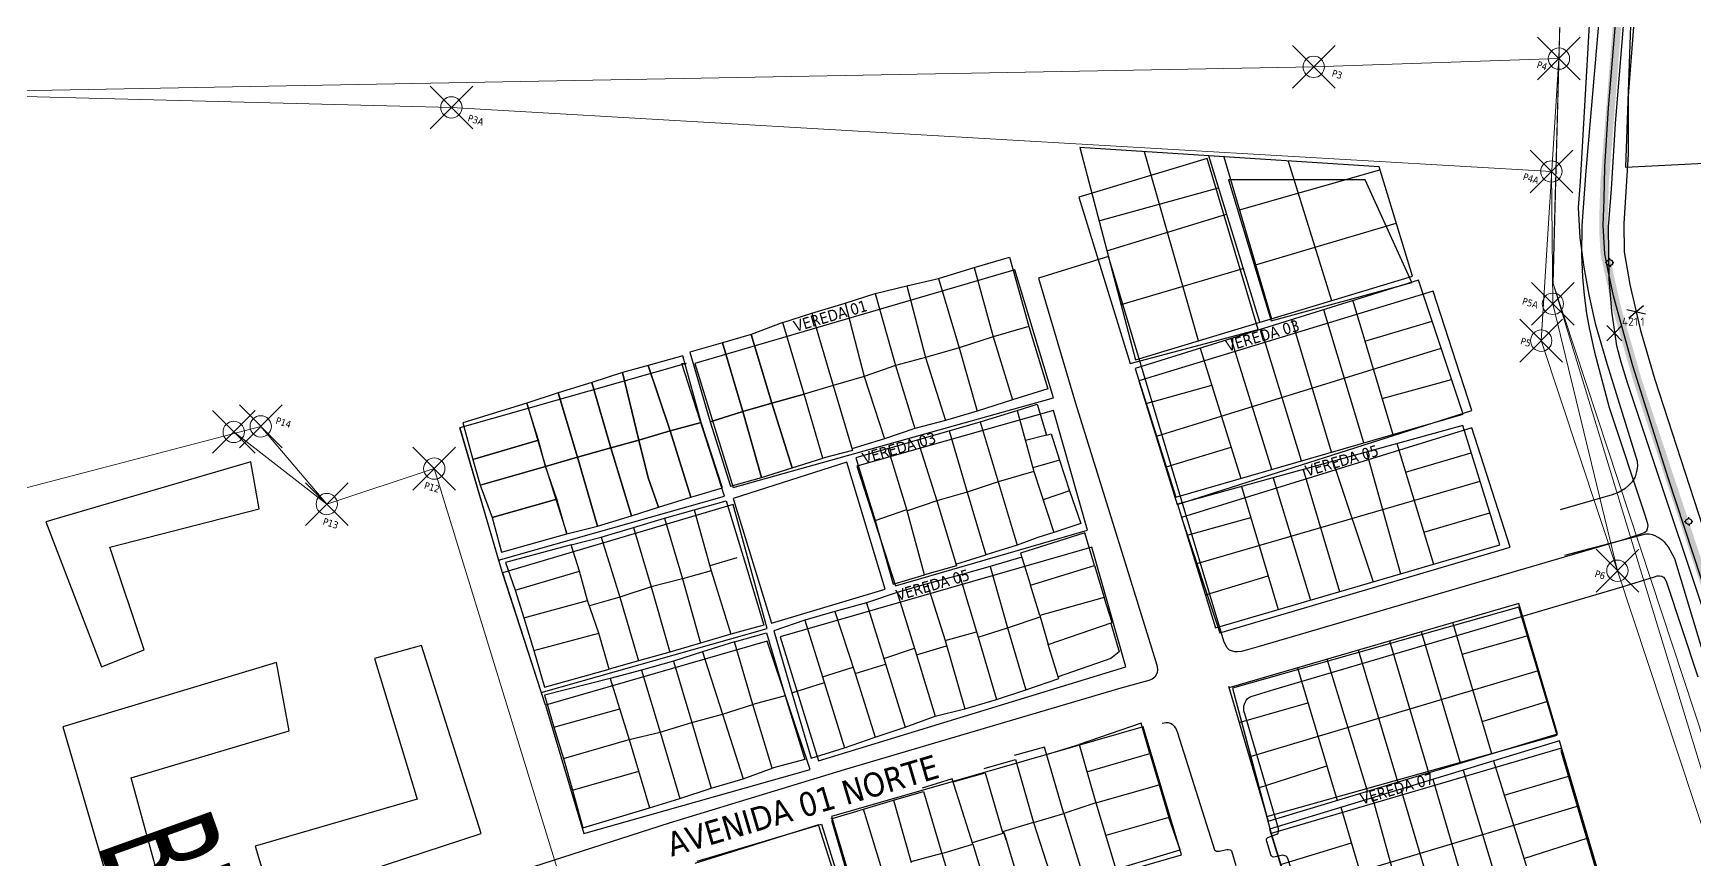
# Model space of a CAD drawing. Header units: metres. Extents: x 2 to 659295185, y -28 to 1124222152.
# Drawn here: x 655660 to 656049.2, y 1124374.8 to 1124568.4 of the extents above; entities that cross this region are included whole.
import ezdxf
from ezdxf.enums import TextEntityAlignment as Align

# ---------------------------------------------------------------- set-up
doc = ezdxf.new("R2010")
doc.units = ezdxf.units.M
doc.header["$MEASUREMENT"] = 0
doc.header["$PDMODE"] = 35
doc.header["$PDSIZE"] = 5
doc.linetypes.add('ACAD_ISO10W100', pattern=[18.5, 12, -3, 0.5, -3])
doc.layers.get('0').update_dxf_attribs({"linetype": 'CONTINUOUS'})
doc.layers.add('AT', color=210, linetype='CONTINUOUS', lineweight=50)
doc.layers.add('MANZANA URBA', color=30, linetype='ACAD_ISO10W100', lineweight=80)
for name, color, linetype in [('calle', 255, 'CONTINUOUS'), ('CARRET-PAV', 10, 'CONTINUOUS'), ('CERCA', 7, 'CONTINUOUS'), ('MANZANA', 30, 'CONTINUOUS'), ('Parcelas', 140, 'CONTINUOUS'), ('POSTE', 2, 'CONTINUOUS'), ('PUNTO-ELEV', 7, 'CONTINUOUS'), ('texto', 255, 'CONTINUOUS'), ('TEXTOS', 7, 'CONTINUOUS')]:
    doc.layers.add(name, color=color, linetype=linetype)
doc.styles.add('SIMPLEX', font='SIMPLEX', dxfattribs={"width": 1.33})
doc.styles.get("Standard").update_dxf_attribs({"font": 'tahoma.ttf'})

# ---------------------------------------------------------------- blocks, each defined once
blk = doc.blocks.new('SPOTX')
for points in [[(-0.71, -0.71), (0, 0), (0.71, 0.71)], [(0.71, -0.71), (0, 0), (-0.71, 0.71)]]:
    blk.add_lwpolyline(points)
blk = doc.blocks.new('FENCTICK')
for p, q in [((-2, -4), (2, 4)), ((2, -4), (-2, 4))]:
    blk.add_line(p, q)
blk = doc.blocks.new('POSTES')
at = {"layer": 'POSTE', "elevation": 431.35}
for points in [[(657805.97, 1127519.6), (657806.27, 1127519.61)], [(657806.94, 1127520.61), (657806.94, 1127520.31)], [(657807.07, 1127518.89), (657807.08, 1127518.59)], [(657807.68, 1127519.6), (657807.98, 1127519.61)]]:
    blk.add_lwpolyline(points, dxfattribs=at)
at = {"layer": 'POSTE', "color": 2}
blk.add_circle((657806.98, 1127519.6, 425.07), 0.7, dxfattribs=at)

msp = doc.modelspace()

# ---------------------------------------------------------------- linework, layer by layer
at = {"layer": 'AT', "lineweight": 0}
msp.add_lwpolyline([(655560, 1124866), (655762, 1124825), (656023, 1124771), (656016, 1124510), (656168, 1124012)], dxfattribs=at)
at = {"layer": 'CARRET-PAV'}
for points, elevation in [([(656150.4088, 1124143.511), (656116.084, 1124245.9715), (656092.757, 1124315.7135), (656068.332, 1124387.3515), (656043.042, 1124464.2915), (656034.739, 1124490.4815), (656032.215, 1124499.4475), (656030.217, 1124506.8605), (656028.849, 1124513.1495), (656028.17, 1124516.6935), (656027.782, 1124523.3565), (656028.02, 1124529.4215), (656028.207, 1124536.9795), (656029.035, 1124550.8735), (656037.0987, 1124647.3717)], 429.2635), ([(656025.565, 1124589.4325), (656022.371, 1124533.6085), (656021.964, 1124527.5635), (656022.349, 1124520.4705), (656023.263, 1124513.5505), (656024.454, 1124507.1175), (656025.908, 1124500.3995), (656028.726, 1124490.8075), (656035.7388, 1124468.1987), (656035.8422, 1124467.0109), (656035.6097, 1124465.7197), (656035.248, 1124464.4802), (656034.5763, 1124463.2924), (656033.8272, 1124462.5177), (656032.8455, 1124461.7172), (656031.5022, 1124460.9167), (656029.919, 1124460.2745), (656017.68, 1124456.7555)], 429.0685), ([(656150.4088, 1124143.511), (656116.084, 1124245.9715), (656092.757, 1124315.7135), (656068.332, 1124387.3515), (656043.042, 1124464.2915), (656034.739, 1124490.4815), (656032.215, 1124499.4475), (656030.217, 1124506.8605), (656028.849, 1124513.1495), (656028.17, 1124516.6935), (656027.782, 1124523.3565), (656028.02, 1124529.4215), (656028.207, 1124536.9795), (656029.035, 1124550.8735)], 429.2635), ([(656018.772, 1124446.1235), (656037.8025, 1124451.1582), (656038.5438, 1124451.1862), (656039.299, 1124451.0184), (656039.9144, 1124450.7528), (656040.4318, 1124450.4732), (656040.8934, 1124450.2076), (656041.5787, 1124449.7183), (656042.0542, 1124449.2709), (656042.5437, 1124448.6838), (656042.9772, 1124448.0826), (656043.3688, 1124447.4256), (656044.464, 1124445.3965), (656058.4125, 1124399.3552)], 428.0737)]:
    msp.add_lwpolyline(points, dxfattribs=dict(at, elevation=elevation))
at = {"layer": 'CERCA', "elevation": 431.4872}
msp.add_lwpolyline([(656045.627, 1124647.6885), (656040.583, 1124647.5715), (656036.018, 1124584.0445), (656033.626, 1124553.7245), (656033.648, 1124539.9425), (656032.628, 1124523.7965), (656032.718, 1124517.2125), (656034.033, 1124509.5005), (656036.551, 1124498.7395), (656039.921, 1124487.2915), (656054.075, 1124443.5845), (656073.247, 1124383.9265), (656093.986, 1124323.2805), (656137.88, 1124191.4325), (656152.9048, 1124143.511)], dxfattribs=at)
msp.add_lwpolyline([(656045.627, 1124647.6885), (656040.583, 1124647.5715), (656036.018, 1124584.0445), (656033.626, 1124553.7245), (656033.648, 1124539.9425), (656032.628, 1124523.7965), (656032.718, 1124517.2125), (656034.033, 1124509.5005), (656036.551, 1124498.7395), (656039.921, 1124487.2915), (656054.075, 1124443.5845), (656073.247, 1124383.9265), (656093.986, 1124323.2805), (656137.88, 1124191.4325), (656152.9048, 1124143.511)], dxfattribs=at)
at = {"layer": 'MANZANA', "lineweight": -3}
for p, q in [((656036, 1124619), (656033, 1124537)), ((655935, 1124539), (655905, 1124530)), ((655947, 1124499), (655935, 1124539)), ((656033, 1124537), (656073, 1124539)), ((655940, 1124534), (655950, 1124501)), ((655972, 1124534), (655940, 1124534)), ((655983, 1124510), (655972, 1124534)), ((655905, 1124530), (655917, 1124491)), ((655890, 1124513), (655815, 1124491)), ((655899, 1124483), (655890, 1124513)), ((655950, 1124501), (655983, 1124510)), ((655988, 1124508), (655919, 1124487)), ((655997, 1124480), (655988, 1124508)), ((655917, 1124491), (655947, 1124499)), ((655813, 1124491), (655760, 1124476)), ((655822, 1124460), (655812, 1124491)), ((655812, 1124491), (655813, 1124491)), ((655815, 1124491), (655824, 1124462)), ((655919, 1124487), (655928, 1124458)), ((655824, 1124462), (655899, 1124483)), ((655899, 1124480), (655853, 1124467)), ((655907, 1124452), (655899, 1124480)), ((655928, 1124458), (655997, 1124480)), ((655770, 1124442), (655760, 1124476)), ((655760, 1124476), (655769, 1124445)), ((655997, 1124476), (655929, 1124455)), ((656006, 1124448), (655997, 1124476)), ((655711, 1124468), (655663, 1124454)), ((655713, 1124457), (655711, 1124468)), ((655853, 1124467), (655862, 1124439)), ((655769, 1124445), (655822, 1124460)), ((655678, 1124448), (655713, 1124457)), ((655824, 1124458), (655770, 1124442)), ((655832, 1124429), (655824, 1124458)), ((655929, 1124455), (655938, 1124428)), ((655663, 1124454), (655676, 1124420)), ((655862, 1124439), (655907, 1124452)), ((655686, 1124424), (655678, 1124448)), ((655908, 1124448), (655835, 1124427)), ((655916, 1124420), (655908, 1124448)), ((655938, 1124428), (656006, 1124448)), ((655780, 1124411), (655770, 1124442)), ((655770, 1124442), (655779, 1124414)), ((656008, 1124434), (655941, 1124415)), ((656017, 1124404), (656008, 1124434)), ((655779, 1124414), (655832, 1124429)), ((655835, 1124427), (655844, 1124398)), ((655676, 1124420), (655686, 1124424)), ((655751, 1124425), (655740, 1124422)), ((655765, 1124381), (655751, 1124425)), ((655832, 1124426), (655780, 1124411)), ((655842, 1124396), (655832, 1124426)), ((655717, 1124421), (655667, 1124406)), ((655720, 1124405), (655717, 1124421)), ((655740, 1124422), (655750, 1124389)), ((655844, 1124398), (655916, 1124420)), ((655941, 1124415), (655949, 1124385)), ((655941, 1124415), (655950, 1124381)), ((655780, 1124411), (655789, 1124381)), ((655667, 1124406), (655683, 1124351)), ((655683, 1124394), (655720, 1124405)), ((655920, 1124406), (655847, 1124385)), ((655929, 1124376), (655920, 1124406)), ((655949, 1124385), (656017, 1124404)), ((656018, 1124401), (655950, 1124381)), ((656018, 1124400), (656018, 1124401)), ((656026, 1124373), (656018, 1124400)), ((655789, 1124381), (655842, 1124396)), ((655694, 1124354), (655683, 1124394)), ((655750, 1124389), (655712, 1124378)), ((655847, 1124385), (655856, 1124355)), ((655716, 1124365), (655765, 1124381)), ((655844, 1124383), (655815, 1124374)), ((655872, 1124295), (655844, 1124383)), ((655950, 1124381), (655959, 1124352)), ((655950, 1124381), (655960, 1124349)), ((655712, 1124378), (655716, 1124365)), ((655856, 1124355), (655929, 1124376))]:
    msp.add_line(p, q, dxfattribs=at)
at = {"layer": 'MANZANA', "lineweight": -2}
for p, q in [((656030.6858, 1124547.2217), (656036.3013, 1124616.7075)), ((656029.7706, 1124531.8448), (656030.6858, 1124547.2217)), ((656029.0449, 1124522.9966), (656029.7706, 1124531.8448)), ((656029.2016, 1124510.8291), (656029.0449, 1124522.9966)), ((656029.7871, 1124503.3106), (656029.2016, 1124510.8291)), ((656030.5787, 1124497.8917), (656029.7871, 1124503.3106)), ((656031.0239, 1124495.1323), (656030.5787, 1124497.8917)), ((656032.0299, 1124491.373), (656031.0239, 1124495.1323)), ((656033.4729, 1124486.514), (656032.0299, 1124491.373)), ((656070.5628, 1124375.3067), (656033.4729, 1124486.514)), ((655950.6269, 1124414.7086), (656032.2608, 1124438.7337)), ((656032.2608, 1124438.7337), (656039.814, 1124441.0833)), ((656039.814, 1124441.0833), (656040.4654, 1124441.3132)), ((656040.4654, 1124441.3132), (656041.0179, 1124441.3132)), ((656041.0179, 1124441.3132), (656041.4549, 1124441.2032)), ((656041.4549, 1124441.2032), (656041.892, 1124440.9833)), ((656041.892, 1124440.9833), (656042.2218, 1124440.6534)), ((656042.2218, 1124440.6534), (656042.5516, 1124440.1035)), ((656042.5516, 1124440.1035), (656049.9976, 1124417.688)), ((655943.6262, 1124410.9094), (655943.8489, 1124411.4693)), ((655943.8489, 1124411.4693), (655944.1704, 1124412.1292)), ((655944.1704, 1124412.1292), (655944.5003, 1124412.5791)), ((655944.5003, 1124412.5791), (655944.9373, 1124412.909)), ((655944.9373, 1124412.909), (655945.5887, 1124413.139)), ((655945.5887, 1124413.139), (655950.6269, 1124414.7086)), ((655943.6345, 1124410.3595), (655943.6262, 1124410.9094)), ((655943.6345, 1124409.6997), (655943.6345, 1124410.3595)), ((655943.8571, 1124409.0298), (655943.6345, 1124409.6997)), ((655951.7566, 1124382.1953), (655943.8571, 1124409.0298)), ((655924.4711, 1124406.8502), (655925.3452, 1124406.9602)), ((655925.3452, 1124406.9602), (655925.8977, 1124406.9602)), ((655925.8977, 1124406.9602), (655926.5573, 1124406.7503)), ((655926.5573, 1124406.7503), (655926.8872, 1124406.5303)), ((655926.8872, 1124406.5303), (655927.3242, 1124406.0904)), ((655927.3242, 1124406.0904), (655927.5468, 1124405.7605)), ((655927.5468, 1124405.7605), (655927.7612, 1124405.4205)), ((655927.7612, 1124405.4205), (655928.0993, 1124404.5407)), ((655928.0993, 1124404.5407), (655936.7657, 1124377.1463)), ((655949.2416, 1124380.0857), (655950.8826, 1124380.6456)), ((655950.8826, 1124380.6456), (655951.3196, 1124380.8655)), ((655951.3196, 1124380.8655), (655951.6494, 1124381.0855)), ((655951.6494, 1124381.0855), (655951.7566, 1124381.4154)), ((655951.7566, 1124381.7553), (655951.7566, 1124382.1953)), ((655951.7566, 1124381.4154), (655951.7566, 1124381.7553)), ((655936.7657, 1124377.1463), (655936.9883, 1124377.0463)), ((655936.9883, 1124377.0463), (655937.2027, 1124376.8164)), ((655937.2027, 1124376.8164), (655937.4254, 1124376.8263)), ((655937.4254, 1124376.8263), (655937.8624, 1124376.8263)), ((655937.8624, 1124376.8263), (655939.6105, 1124377.2763)), ((655939.6105, 1124377.2763), (655939.9403, 1124377.2763)), ((655939.9403, 1124377.2763), (655940.3774, 1124377.1663)), ((655940.3774, 1124377.1663), (655940.6, 1124377.0563)), ((655940.6, 1124377.0563), (655940.7072, 1124376.9463)), ((655940.7072, 1124376.9463), (655941.7132, 1124373.527)), ((655948.9118, 1124379.7458), (655949.0273, 1124379.8557)), ((655948.9201, 1124379.4158), (655948.9118, 1124379.7458)), ((655949.0273, 1124379.0859), (655948.9201, 1124379.4158)), ((655949.0273, 1124379.8557), (655949.2416, 1124380.0857)), ((655950.025, 1124375.7666), (655949.0273, 1124379.0859)), ((655950.1404, 1124375.6566), (655950.025, 1124375.7666)), ((655950.3548, 1124375.5566), (655950.1404, 1124375.6566)), ((655950.5775, 1124375.4466), (655950.3548, 1124375.5566)), ((655951.0145, 1124375.5566), (655950.5775, 1124375.4466)), ((655952.7709, 1124375.8965), (655951.0145, 1124375.5566)), ((655953.2079, 1124375.7866), (655952.7709, 1124375.8965)), ((655953.5377, 1124375.6766), (655953.2079, 1124375.7866)), ((655953.7521, 1124375.4566), (655953.5377, 1124375.6766)), ((655953.9748, 1124374.9067), (655953.7521, 1124375.4566)), ((655961.866, 1124350.6117), (655953.9748, 1124374.9067))]:
    msp.add_line(p, q, dxfattribs=at)
at = {"layer": 'MANZANA', "linetype": 'Continuous', "lineweight": -2}
for p, q in [((656026.8515, 1124572.3066), (656023.7264, 1124536.1339)), ((656023.7264, 1124536.1339), (656022.7946, 1124523.2965)), ((656022.7946, 1124523.2965), (656022.7121, 1124516.4379)), ((656022.7121, 1124516.4379), (656022.9595, 1124511.239)), ((655911.9374, 1124516.068), (655895.5282, 1124511.019)), ((655938.9591, 1124426.0463), (655911.9374, 1124516.068)), ((655895.5282, 1124511.019), (655904.2028, 1124481.745)), ((656022.9595, 1124511.239), (656023.3058, 1124507.0398)), ((656023.3058, 1124507.0398), (656023.8748, 1124502.7307)), ((656023.8748, 1124502.7307), (656024.5427, 1124499.4114)), ((656024.5427, 1124499.4114), (656025.7713, 1124493.6726)), ((656025.7713, 1124493.6726), (656029.2263, 1124480.7452)), ((655904.2028, 1124481.745), (655916.0933, 1124443.3128)), ((656029.2263, 1124480.7452), (656037.5546, 1124455.5703)), ((656037.5546, 1124455.5703), (656038.1154, 1124453.8007)), ((656036.8043, 1124451.1412), (656032.7638, 1124449.7915)), ((656037.5711, 1124451.4712), (656036.8043, 1124451.1412)), ((656037.901, 1124451.8111), (656037.5711, 1124451.4712)), ((656038.1154, 1124452.361), (656037.901, 1124451.8111)), ((656038.1154, 1124453.8007), (656038.2225, 1124453.1308)), ((656038.2225, 1124453.1308), (656038.1154, 1124452.361)), ((656032.7638, 1124449.7915), (655947.1884, 1124424.7566)), ((655916.0933, 1124443.3128), (655922.9869, 1124421.2173)), ((655939.2972, 1124425.1665), (655938.9591, 1124426.0463)), ((655939.7342, 1124424.4966), (655939.2972, 1124425.1665)), ((655940.2867, 1124423.9468), (655939.7342, 1124424.4966)), ((655940.7237, 1124423.7268), (655940.2867, 1124423.9468)), ((655941.4906, 1124423.5168), (655940.7237, 1124423.7268)), ((655942.1502, 1124423.5168), (655941.4906, 1124423.5168)), ((655943.0243, 1124423.6268), (655942.1502, 1124423.5168)), ((655944.4508, 1124423.9668), (655943.0243, 1124423.6268)), ((655947.1884, 1124424.7566), (655944.4508, 1124423.9668)), ((655922.9869, 1124421.2173), (655923.3167, 1124420.1175)), ((655923.3167, 1124420.1175), (655923.4322, 1124419.3377)), ((655923.4322, 1124419.3377), (655923.325, 1124418.6778)), ((655921.3624, 1124416.7882), (655914.7905, 1124414.9886)), ((655922.1293, 1124417.1281), (655921.3624, 1124416.7882)), ((655922.7807, 1124417.5681), (655922.1293, 1124417.1281)), ((655923.1106, 1124418.1279), (655922.7807, 1124417.5681)), ((655923.325, 1124418.6778), (655923.1106, 1124418.1279)), ((655914.7905, 1124414.9886), (655850.0112, 1124395.9025)), ((655850.0112, 1124395.9025), (655808.9716, 1124383.445)), ((655808.9716, 1124383.445), (655765.8623, 1124369.5478))]:
    msp.add_line(p, q, dxfattribs=at)
at = {"layer": 'MANZANA URBA', "const_width": 2}
for points, elevation in [([(656355.8205, 1124724.4855), (656552.068, 1124752.702), (656566.929, 1124753.861), (656570.054, 1124752.777), (656572.016, 1124751.345), (656574.1268, 1124748.8457), (656575.418, 1124746.243), (656575.8434, 1124744.5896), (656576.58, 1124734.9575), (656633.007, 1124367.9395), (656632.2234, 1124364.0766), (656631.9415, 1124363.1111), (656631.2061, 1124361.755), (656630.0492, 1124360.5508), (656628.5702, 1124359.6981), (656627.1492, 1124359.3231), (656602.0496, 1124355.5036), (656512.5694, 1124341.8873), (656291.9428, 1124308.9265), (656284.889, 1124353.1609), (656090.4356, 1124322.5221), (656035.9316, 1124486.7198)], 431.8481), ([(656035.9316, 1124486.7198), (656030.8094, 1124504.6626), (656028.17, 1124516.6935), (656027.8526, 1124522.1447), (656027.8616, 1124525.3852), (656027.9317, 1124527.1698), (656028.1135, 1124533.2005), (656037.0987, 1124647.3717)], -2.535)]:
    msp.add_lwpolyline(points, dxfattribs=dict(at, elevation=elevation))
at = {"layer": 'Parcelas'}
for points in [[(655905.165, 1124541.5936), (655918.2633, 1124491.9067)], [(655975.3113, 1124537.0471), (655905.165, 1124541.5936)], [(655933.0125, 1124496.3635), (655920.3405, 1124540.61)], [(655947.3349, 1124500.6913), (655935.3803, 1124539.6352)], [(655938.9516, 1124539.4038), (655950.0938, 1124501.5249)], [(655942.6072, 1124526.9762), (655975.511, 1124536.3925)], [(655953.9983, 1124538.4285), (655964.1879, 1124505.7837)], [(655983.1053, 1124511.5), (655975.3113, 1124537.0471)], [(655909.6833, 1124524.4541), (655937.6768, 1124532.1539)], [(655911.5443, 1124517.3947), (655939.5663, 1124525.9987)], [(655946.3843, 1124514.1355), (655979.3199, 1124523.9077)], [(655872.0853, 1124510.9267), (655880.4224, 1124513.4742)], [(655880.4224, 1124513.4742), (655888.7594, 1124515.9058)], [(655880.4224, 1124513.4742), (655884.9383, 1124497.2632)], [(655888.7594, 1124515.9058), (655893.2753, 1124499.6949)], [(655914.849, 1124504.8587), (655943.476, 1124513.2623)], [(655857.2639, 1124507.453), (655864.6746, 1124509.1899)], [(655864.6746, 1124509.1899), (655872.0853, 1124510.9267)], [(655864.6746, 1124509.1899), (655869.0747, 1124492.4)], [(655872.0853, 1124510.9267), (655876.9486, 1124494.7158)], [(655984.5125, 1124510.5258), (655918.1551, 1124489.85)], [(655918.2633, 1124491.9067), (655983.1053, 1124511.5)], [(655995.0128, 1124479.1332), (655984.5125, 1124510.5258)], [(655842.4425, 1124502.8213), (655850.2006, 1124505.1371)], [(655850.2006, 1124505.1371), (655857.2639, 1124507.453)], [(655850.2006, 1124505.1371), (655854.7165, 1124487.9999)], [(655857.2639, 1124507.453), (655862.0114, 1124490.5473)], [(655969.1242, 1124505.731), (655978.5377, 1124474.3919)], [(655835.6107, 1124500.6212), (655842.4425, 1124502.8213)], [(655842.4425, 1124502.8213), (655847.4215, 1124485.9156)], [(655964.1196, 1124470.2427), (655954.8391, 1124501.2801)], [(655971.6929, 1124472.4221), (655962.3238, 1124503.6122)], [(655971.9654, 1124496.2722), (655987.7267, 1124500.9165)], [(655828.2, 1124497.8422), (655821.4841, 1124495.8737)], [(655835.6107, 1124500.6212), (655828.2, 1124497.8422)], [(655833.0633, 1124481.7471), (655828.2, 1124497.8422)], [(655828.2, 1124497.8422), (655833.0633, 1124481.7471)], [(655840.5898, 1124483.8313), (655835.6107, 1124500.6212)], [(655884.9383, 1124497.2632), (655876.9486, 1124494.7158)], [(655893.2753, 1124499.6949), (655884.9383, 1124497.2632)], [(655884.9383, 1124497.2632), (655889.4542, 1124482.5576)], [(655884.9383, 1124497.2632), (655884.9383, 1124497.2632)], [(655893.2753, 1124499.6949), (655897.6754, 1124485.105)], [(655957.1173, 1124468.2275), (655947.644, 1124499.0382)], [(655821.4841, 1124495.8737), (655813.8418, 1124493.6737)], [(655813.8418, 1124493.6737), (655818.5892, 1124477.347)], [(655826.2315, 1124479.7786), (655821.4841, 1124495.8737)], [(655821.4841, 1124495.8737), (655826.2315, 1124479.7786)], [(655876.9486, 1124494.7158), (655869.0747, 1124492.4)], [(655876.9486, 1124494.7158), (655881.1171, 1124479.8944)], [(655876.9486, 1124494.7158), (655876.9486, 1124494.7158)], [(655923.1657, 1124474.021), (655989.8224, 1124494.651)], [(655933.4269, 1124494.6084), (655942.9141, 1124464.1401)], [(655950.1588, 1124466.225), (655940.6463, 1124496.8578)], [(655804.1152, 1124490.5473), (655798.094, 1124488.9262)], [(655812.2207, 1124492.8631), (655804.1152, 1124490.5473)], [(655809.2101, 1124475.2627), (655804.1152, 1124490.5473)], [(655804.1152, 1124490.5473), (655809.2101, 1124475.2627)], [(655816.505, 1124477.2312), (655812.2207, 1124492.8631)], [(655862.0114, 1124490.5473), (655854.7165, 1124487.9999)], [(655869.0747, 1124492.4), (655862.0114, 1124490.5473)], [(655862.0114, 1124490.5473), (655866.5273, 1124475.8417)], [(655862.0114, 1124490.5473), (655862.0114, 1124490.5473)], [(655869.0747, 1124492.4), (655873.7064, 1124477.6943)], [(655869.0747, 1124492.4), (655869.0747, 1124492.4)], [(655918.1551, 1124489.85), (655927.6811, 1124459.7564)], [(655790.9149, 1124486.6103), (655783.041, 1124484.1787)], [(655798.094, 1124488.9262), (655790.9149, 1124486.6103)], [(655795.315, 1124471.3258), (655790.9149, 1124486.6103)], [(655790.9149, 1124486.6103), (655795.315, 1124471.3258)], [(655801.9151, 1124473.0626), (655798.094, 1124488.9262)], [(655798.094, 1124488.9262), (655801.9151, 1124473.0626)], [(655847.4215, 1124485.9156), (655840.5898, 1124483.8313)], [(655854.7165, 1124487.9999), (655847.4215, 1124485.9156)], [(655847.4215, 1124485.9156), (655851.9374, 1124470.631)], [(655847.4215, 1124485.9156), (655847.4215, 1124485.9156)], [(655854.7165, 1124487.9999), (655859.464, 1124473.41)], [(655854.7165, 1124487.9999), (655854.7165, 1124487.9999)], [(655920.739, 1124481.687), (655936.1127, 1124485.9829)], [(655976.0041, 1124482.8267), (655992.2873, 1124487.2817)], [(655775.6303, 1124481.7471), (655760.6931, 1124477.1154)], [(655783.041, 1124484.1787), (655775.6303, 1124481.7471)], [(655778.4093, 1124473.0626), (655775.6303, 1124481.7471)], [(655775.6303, 1124481.7471), (655780.0304, 1124466.9256)], [(655787.5569, 1124469.1257), (655783.041, 1124484.1787)], [(655783.041, 1124484.1787), (655787.5569, 1124469.1257)], [(655826.2315, 1124479.7786), (655833.0633, 1124481.7471)], [(655833.0633, 1124481.7471), (655826.2315, 1124479.7786)], [(655833.0633, 1124481.7471), (655840.5898, 1124483.8313)], [(655840.5898, 1124483.8313), (655833.0633, 1124481.7471)], [(655837.8108, 1124466.5783), (655833.0633, 1124481.7471)], [(655833.0633, 1124481.7471), (655837.8108, 1124466.5783)], [(655833.0633, 1124481.7471), (655833.0633, 1124481.7471)], [(655844.9899, 1124468.8941), (655840.5898, 1124483.8313)], [(655840.5898, 1124483.8313), (655840.5898, 1124483.8313)], [(655840.5898, 1124483.8313), (655840.5898, 1124483.8313)], [(655840.5898, 1124483.8313), (655840.5898, 1124483.8313)], [(655840.5898, 1124483.8313), (655840.5898, 1124483.8313)], [(655889.4542, 1124482.5576), (655881.1171, 1124479.8944)], [(655897.6754, 1124485.105), (655889.4542, 1124482.5576)], [(655890.544, 1124480.0652), (655895.2127, 1124481.4825)], [(655895.2127, 1124481.4825), (655897.3804, 1124474.2293)], [(655818.5892, 1124477.347), (655826.2315, 1124479.7786)], [(655826.2315, 1124479.7786), (655818.5892, 1124477.347)], [(655830.6317, 1124464.3782), (655826.2315, 1124479.7786)], [(655826.2315, 1124479.7786), (655830.6317, 1124464.3782)], [(655826.2315, 1124479.7786), (655826.2315, 1124479.7786)], [(655873.7064, 1124477.6943), (655866.5273, 1124475.8417)], [(655881.1171, 1124479.8944), (655873.7064, 1124477.6943)], [(655873.7064, 1124477.6943), (655873.7064, 1124477.6943)], [(655881.8734, 1124477.3973), (655890.544, 1124480.0652)], [(655890.544, 1124480.0652), (655894.4624, 1124465.7255)], [(655927.6811, 1124459.7564), (655995.0128, 1124479.1332)], [(655760.6931, 1124477.1154), (655763.0089, 1124468.5467)], [(655801.9151, 1124473.0626), (655809.2101, 1124475.2627)], [(655809.2101, 1124475.2627), (655801.9151, 1124473.0626)], [(655809.2101, 1124475.2627), (655816.505, 1124477.2312)], [(655816.505, 1124477.2312), (655809.2101, 1124475.2627)], [(655814.0733, 1124459.7465), (655809.2101, 1124475.2627)], [(655809.2101, 1124475.2627), (655814.0733, 1124459.7465)], [(655809.2101, 1124475.2627), (655809.2101, 1124475.2627)], [(655821.4841, 1124461.9466), (655816.505, 1124477.2312)], [(655818.5892, 1124477.347), (655823.3367, 1124462.2939)], [(655866.5273, 1124475.8417), (655859.464, 1124473.41)], [(655867.2002, 1124473.1454), (655874.6202, 1124475.2297)], [(655874.6202, 1124475.2297), (655881.8734, 1124477.3973)], [(655874.6202, 1124475.2297), (655878.7887, 1124460.89)], [(655881.8734, 1124477.3973), (655886.042, 1124463.3077)], [(655897.3804, 1124474.2293), (655892.4695, 1124473.0187)], [(655897.3804, 1124474.2293), (655898.4642, 1124474.5627)], [(655898.4642, 1124474.5627), (655900.4651, 1124468.3933)], [(655994.9046, 1124476.5352), (655928.1141, 1124458.1326)], [(656003.5646, 1124448.6066), (655994.9046, 1124476.5352)], [(655763.0089, 1124468.5467), (655778.4093, 1124473.0626)], [(655778.4093, 1124473.0626), (655763.0089, 1124468.5467)], [(655780.0304, 1124466.9256), (655778.4093, 1124473.0626)], [(655787.5569, 1124469.1257), (655795.315, 1124471.3258)], [(655795.315, 1124471.3258), (655787.5569, 1124469.1257)], [(655795.315, 1124471.3258), (655801.9151, 1124473.0626)], [(655801.9151, 1124473.0626), (655795.315, 1124471.3258)], [(655800.1783, 1124455.3464), (655795.315, 1124471.3258)], [(655795.315, 1124471.3258), (655800.1783, 1124455.3464)], [(655795.315, 1124471.3258), (655795.315, 1124471.3258)], [(655804.1152, 1124464.2624), (655801.9151, 1124473.0626)], [(655801.9151, 1124473.0626), (655804.1152, 1124464.2624)], [(655801.9151, 1124473.0626), (655801.9151, 1124473.0626)], [(655851.9374, 1124470.631), (655844.9899, 1124468.8941)], [(655859.464, 1124473.41), (655851.8209, 1124471.0255)], [(655860.2805, 1124471.1445), (655852.6938, 1124468.9769)], [(655860.2805, 1124471.1445), (655867.2002, 1124473.1454)], [(655864.6991, 1124456.8882), (655860.2805, 1124471.1445)], [(655867.2002, 1124473.1454), (655871.7022, 1124458.8891)], [(655925.4382, 1124466.842), (655940.6417, 1124471.4382)], [(655972.3139, 1124470.3108), (655980.3178, 1124441.8026)], [(655979.481, 1124472.2856), (655988.01, 1124444.054)], [(655981.4987, 1124465.6071), (655996.8843, 1124470.1505)], [(655763.0089, 1124468.5467), (655764.7458, 1124462.5255)], [(655764.7458, 1124462.5255), (655780.0304, 1124466.9256)], [(655780.0304, 1124466.9256), (655764.7458, 1124462.5255)], [(655780.0304, 1124466.9256), (655787.5569, 1124469.1257)], [(655787.5569, 1124469.1257), (655780.0304, 1124466.9256)], [(655782.6936, 1124459.2833), (655780.0304, 1124466.9256)], [(655780.0304, 1124466.9256), (655785.0095, 1124451.1779)], [(655780.0304, 1124466.9256), (655780.0304, 1124466.9256)], [(655792.1886, 1124452.9148), (655787.5569, 1124469.1257)], [(655787.5569, 1124469.1257), (655792.1886, 1124452.9148)], [(655787.5569, 1124469.1257), (655787.5569, 1124469.1257)], [(655850.6551, 1124467.9308), (655823.9991, 1124459.458)], [(655830.6317, 1124464.3782), (655837.8108, 1124466.5783)], [(655837.8108, 1124466.5783), (655844.9899, 1124468.8941)], [(655859.6039, 1124438.2284), (655850.6551, 1124467.9308)], [(655852.6938, 1124468.9769), (655857.2791, 1124454.3037)], [(655900.4651, 1124468.3933), (655894.2234, 1124466.6)], [(655894.2234, 1124466.6), (655894.2234, 1124466.6)], [(655900.4651, 1124468.3933), (655902.7994, 1124461.2235)], [(655957.4766, 1124466.2228), (655966.0059, 1124437.6138)], [(655964.4877, 1124468.1545), (655973.9097, 1124439.9271)], [(655764.7458, 1124462.5255), (655767.5248, 1124454.999)], [(655806.5468, 1124457.4307), (655804.1152, 1124464.2624)], [(655804.1152, 1124464.2624), (655806.5468, 1124457.4307)], [(655814.0733, 1124459.7465), (655821.4841, 1124461.9466)], [(655823.3367, 1124462.2939), (655830.6317, 1124464.3782)], [(655886.042, 1124463.3077), (655878.7887, 1124460.89)], [(655894.4624, 1124465.7255), (655886.042, 1124463.3077)], [(655886.042, 1124463.3077), (655890.544, 1124448.4678)], [(655886.042, 1124463.3077), (655886.042, 1124463.3077)], [(655894.4624, 1124465.7255), (655899.1311, 1124451.4691)], [(655932.3942, 1124444.1441), (655998.9516, 1124463.4834)], [(655943.0972, 1124462.2608), (655951.677, 1124433.42)], [(655950.4758, 1124464.2939), (655959.2403, 1124435.6336)], [(655767.5248, 1124454.999), (655782.6936, 1124459.2833)], [(655782.6936, 1124459.2833), (655767.5248, 1124454.999)], [(655785.0095, 1124451.1779), (655782.6936, 1124459.2833)], [(655806.5468, 1124457.4307), (655814.0733, 1124459.7465)], [(655814.8436, 1124456.8048), (655822.3469, 1124458.8891)], [(655822.3469, 1124458.8891), (655826.8489, 1124444.0491)], [(655823.9991, 1124459.458), (655832.9479, 1124430.2316)], [(655871.7022, 1124458.8891), (655864.7986, 1124456.5146)], [(655878.7887, 1124460.89), (655871.7022, 1124458.8891)], [(655871.7022, 1124458.8891), (655876.2876, 1124443.6323)], [(655871.7022, 1124458.8891), (655871.7022, 1124458.8891)], [(655878.7887, 1124460.89), (655883.2074, 1124446.2168)], [(655878.7887, 1124460.89), (655878.7887, 1124460.89)], [(655902.7994, 1124461.2235), (655896.6284, 1124459.1114)], [(655896.6284, 1124459.1114), (655896.6284, 1124459.1114)], [(655902.7994, 1124461.2235), (655905.4673, 1124453.5534)], [(655928.1141, 1124458.1326), (655936.9906, 1124429.1215)], [(655767.5248, 1124454.999), (655769.7249, 1124446.8936)], [(655792.1886, 1124452.9148), (655800.1783, 1124455.3464)], [(655800.1783, 1124455.3464), (655806.5468, 1124457.4307)], [(655800.6706, 1124452.6363), (655807.9238, 1124454.8039)], [(655807.9238, 1124454.8039), (655814.8436, 1124456.8048)], [(655807.9238, 1124454.8039), (655812.0923, 1124440.6309)], [(655814.8436, 1124456.8048), (655818.8453, 1124442.4651)], [(655857.2791, 1124454.3037), (655864.6991, 1124456.8882)], [(655857.2791, 1124454.3037), (655861.4477, 1124439.3804)], [(655868.7843, 1124441.548), (655864.6991, 1124456.8882)], [(655864.6991, 1124456.8882), (655864.6991, 1124456.8882)], [(655864.7986, 1124456.5146), (655864.7986, 1124456.5146)], [(655930.3379, 1124450.8647), (655945.2526, 1124455.0154)], [(655985.7476, 1124451.5427), (656001.2544, 1124456.0569)], [(655769.7249, 1124446.8936), (655785.0095, 1124451.1779)], [(655785.0095, 1124451.1779), (655792.1886, 1124452.9148)], [(655786.0807, 1124448.5511), (655793.0839, 1124450.3853)], [(655793.0839, 1124450.3853), (655800.6706, 1124452.6363)], [(655793.0839, 1124450.3853), (655797.4191, 1124436.2957)], [(655800.6706, 1124452.6363), (655804.7557, 1124438.7134)], [(655895.3795, 1124450.3019), (655890.544, 1124448.4678)], [(655906.3844, 1124451.3857), (655891.2943, 1124446.6336)], [(655899.1311, 1124451.4691), (655895.3795, 1124450.3019)], [(655905.4673, 1124453.5534), (655899.1311, 1124451.4691)], [(655908.6354, 1124443.7157), (655906.3844, 1124451.3857)], [(655786.0807, 1124448.5511), (655770.6572, 1124444.466)], [(655787.9983, 1124442.3817), (655786.0807, 1124448.5511)], [(655890.544, 1124448.4678), (655883.2074, 1124446.2168)], [(655891.2943, 1124446.6336), (655893.6287, 1124439.1303)], [(655936.9906, 1124429.1215), (656003.5646, 1124448.6066)], [(655770.6572, 1124444.466), (655772.9082, 1124437.9631)], [(655818.8453, 1124442.4651), (655812.0923, 1124440.6309)], [(655824.848, 1124445.5498), (655818.5035, 1124443.6901)], [(655818.5035, 1124443.6901), (655818.5035, 1124443.6901)], [(655818.8453, 1124442.4651), (655823.4307, 1124427.6251)], [(655826.8489, 1124444.0491), (655831.1842, 1124429.7928)], [(655876.2876, 1124443.6323), (655868.7843, 1124441.548)], [(655876.1636, 1124444.0451), (655883.2074, 1124446.2168)], [(655884.2078, 1124443.4655), (655877.038, 1124441.4646)], [(655891.5986, 1124445.6556), (655884.2078, 1124443.4655)], [(655884.2078, 1124443.4655), (655888.293, 1124429.1258)], [(655893.6287, 1124439.1303), (655908.6354, 1124443.7157)], [(655908.6354, 1124443.7157), (655910.8864, 1124436.2123)], [(655772.9082, 1124437.9631), (655787.9983, 1124442.3817)], [(655789.9158, 1124435.5453), (655787.9983, 1124442.3817)], [(655787.9983, 1124442.3817), (655787.9983, 1124442.3817)], [(655804.7557, 1124438.7134), (655797.4191, 1124436.2957)], [(655812.0923, 1124440.6309), (655804.7557, 1124438.7134)], [(655804.7557, 1124438.7134), (655809.1744, 1124423.4566)], [(655804.7557, 1124438.7134), (655804.7557, 1124438.7134)], [(655812.0923, 1124440.6309), (655816.3442, 1124425.5409)], [(655861.4477, 1124439.3804), (655868.7843, 1124441.548)], [(655869.4512, 1124439.4638), (655862.4481, 1124437.3795)], [(655877.038, 1124441.4646), (655869.4512, 1124439.4638)], [(655869.4512, 1124439.4638), (655873.6198, 1124426.2078)], [(655877.038, 1124441.4646), (655881.3732, 1124426.9582)], [(655895.7963, 1124432.0438), (655893.6287, 1124439.1303)], [(655893.6287, 1124439.1303), (655893.6287, 1124439.1303)], [(655934.6154, 1124436.8843), (655949.3388, 1124441.28)], [(655772.9082, 1124437.9631), (655774.9925, 1124431.4602)], [(655774.9925, 1124431.4602), (655789.9158, 1124435.5453)], [(655792.5003, 1124427.8753), (655789.9158, 1124435.5453)], [(655789.9158, 1124435.5453), (655789.9158, 1124435.5453)], [(655797.4191, 1124436.2957), (655790.3367, 1124434.2962)], [(655797.4191, 1124436.2957), (655801.8378, 1124421.4557)], [(655832.9479, 1124430.2316), (655859.6039, 1124438.2284)], [(655855.1949, 1124434.9617), (655847.7749, 1124432.9609)], [(655862.4481, 1124437.3795), (655855.1949, 1124434.9617)], [(655855.1949, 1124434.9617), (655859.28, 1124421.9559)], [(655862.4481, 1124437.3795), (655866.9501, 1124422.7897)], [(655910.8864, 1124436.2123), (655895.7963, 1124432.0438)], [(655912.8039, 1124430.3764), (655910.8864, 1124436.2123)], [(656008.0029, 1124434.8588), (655940.139, 1124415.0835)], [(656017.0959, 1124404.3322), (656008.0029, 1124434.8588)], [(655774.9925, 1124431.4602), (655777.3268, 1124423.8735)], [(655790.3367, 1124434.2962), (655790.3367, 1124434.2962)], [(655840.7718, 1124430.96), (655833.5186, 1124428.4588)], [(655847.7749, 1124432.9609), (655840.7718, 1124430.96)], [(655840.7718, 1124430.96), (655844.9403, 1124417.7041)], [(655847.7749, 1124432.9609), (655852.6104, 1124418.4544)], [(655888.293, 1124429.1258), (655895.9021, 1124431.6823)], [(655895.7963, 1124432.0438), (655897.7972, 1124425.2074)], [(655895.9021, 1124431.6823), (655895.9021, 1124431.6823)], [(655777.3268, 1124423.8735), (655792.5003, 1124427.8753)], [(655794.918, 1124419.4548), (655792.5003, 1124427.8753)], [(655792.5003, 1124427.8753), (655792.5003, 1124427.8753)], [(655823.4307, 1124427.6251), (655816.3442, 1124425.5409)], [(655831.1842, 1124429.7928), (655823.4307, 1124427.6251)], [(655824.3478, 1124425.8744), (655831.7678, 1124427.9586)], [(655831.7678, 1124427.9586), (655836.1864, 1124413.202)], [(655833.5186, 1124428.4588), (655837.7704, 1124413.9524)], [(655873.6198, 1124426.2078), (655881.0052, 1124428.1898)], [(655881.0052, 1124428.1898), (655881.0052, 1124428.1898)], [(655881.3732, 1124426.9582), (655888.293, 1124429.1258)], [(655881.3732, 1124426.9582), (655885.7085, 1124412.3683)], [(655888.293, 1124429.1258), (655892.5449, 1124414.6193)], [(655888.293, 1124429.1258), (655888.293, 1124429.1258)], [(655897.7972, 1124425.2074), (655912.8039, 1124430.3764)], [(655912.4776, 1124430.264), (655914.3879, 1124423.54)], [(655994.366, 1124397.4697), (655985.2594, 1124428.2314)], [(656001.6812, 1124399.6782), (655992.5842, 1124430.3658)], [(655994.7625, 1124423.0174), (656010.2405, 1124427.3467)], [(655777.3268, 1124423.8735), (655779.8279, 1124415.2863)], [(655809.1744, 1124423.4566), (655801.8378, 1124421.4557)], [(655816.3442, 1124425.5409), (655809.1744, 1124423.4566)], [(655816.8445, 1124423.54), (655810.0081, 1124421.3724)], [(655816.3442, 1124425.5409), (655816.3442, 1124425.5409)], [(655824.3478, 1124425.8744), (655816.8445, 1124423.54)], [(655816.8445, 1124423.54), (655821.5132, 1124408.9501)], [(655828.5997, 1124411.2012), (655824.3478, 1124425.8744)], [(655859.28, 1124421.9559), (655866.4693, 1124424.3478)], [(655866.4693, 1124424.3478), (655866.4693, 1124424.3478)], [(655866.9501, 1124422.7897), (655873.9886, 1124424.9433)], [(655873.6198, 1124426.2078), (655878.2885, 1124410.2007)], [(655873.9886, 1124424.9433), (655873.9886, 1124424.9433)], [(655900.1316, 1124417.7041), (655897.7972, 1124425.2074)], [(655897.7972, 1124425.2074), (655897.7972, 1124425.2074)], [(655914.3879, 1124423.54), (655912.4704, 1124421.9559)], [(655979.7244, 1124393.0491), (655970.4433, 1124423.9141)], [(655986.931, 1124395.2249), (655977.7807, 1124426.0522)], [(655779.8279, 1124415.2863), (655794.918, 1124419.4548)], [(655801.8378, 1124421.4557), (655794.918, 1124419.4548)], [(655802.5047, 1124419.2047), (655795.1681, 1124417.2872)], [(655810.0081, 1124421.3724), (655802.5047, 1124419.2047)], [(655802.5047, 1124419.2047), (655806.9234, 1124404.6983)], [(655810.0081, 1124421.3724), (655814.3433, 1124406.9493)], [(655844.9403, 1124417.7041), (655852.1269, 1124419.905)], [(655852.1269, 1124419.905), (655852.1269, 1124419.905)], [(655852.6104, 1124418.4544), (655859.686, 1124420.6502)], [(655859.28, 1124421.9559), (655864.2823, 1124405.8654)], [(655859.686, 1124420.6502), (655859.686, 1124420.6502)], [(655866.9501, 1124422.7897), (655871.2854, 1124408.4499)], [(655912.4704, 1124421.9559), (655900.1316, 1124417.7041)], [(655944.8904, 1124398.9508), (656012.6767, 1124419.1682)], [(655956.1803, 1124419.7579), (655965.4516, 1124388.7399)], [(655972.5683, 1124390.8886), (655963.1476, 1124421.7881)], [(655795.1681, 1124417.2872), (655779.8279, 1124413.3688)], [(655795.1681, 1124417.2872), (655799.6701, 1124403.0308)], [(655837.7704, 1124413.9524), (655845.3614, 1124416.3456)], [(655844.9403, 1124417.7041), (655850.1093, 1124401.03)], [(655845.3614, 1124416.3456), (655845.3379, 1124416.4217)], [(655852.6104, 1124418.4544), (655857.2791, 1124403.5311)], [(655892.5449, 1124414.6193), (655900.2983, 1124417.2872)], [(655900.2983, 1124417.2872), (655900.1316, 1124417.7041)], [(655900.1316, 1124417.7041), (655900.1316, 1124417.7041)], [(655940.0217, 1124415.482), (655949.3312, 1124383.8729)], [(655779.8279, 1124413.3688), (655781.9956, 1124405.8654)], [(655836.1864, 1124413.202), (655828.5997, 1124411.2012)], [(655836.1864, 1124413.202), (655840.7718, 1124398.2787)], [(655837.7704, 1124413.9524), (655842.2725, 1124398.6122)], [(655878.2885, 1124410.2007), (655885.7085, 1124412.3683)], [(655885.7085, 1124412.3683), (655892.5449, 1124414.6193)], [(655942.5294, 1124406.9674), (655958.6246, 1124411.5802)], [(655999.4365, 1124407.2506), (656014.8255, 1124411.9543)], [(655781.9956, 1124405.8654), (655797.4235, 1124410.1451)], [(655797.4235, 1124410.1451), (655797.4235, 1124410.1451)], [(655814.3433, 1124406.9493), (655821.5132, 1124408.9501)], [(655821.5132, 1124408.9501), (655828.5997, 1124411.2012)], [(655821.5132, 1124408.9501), (655826.3487, 1124393.7767)], [(655821.5132, 1124408.9501), (655821.5132, 1124408.9501)], [(655833.1017, 1124396.2778), (655828.5997, 1124411.2012)], [(655828.5997, 1124411.2012), (655828.5997, 1124411.2012)], [(655828.5997, 1124411.2012), (655828.5997, 1124411.2012)], [(655864.2823, 1124405.8654), (655871.2854, 1124408.4499)], [(655871.2854, 1124408.4499), (655878.2885, 1124410.2007)], [(655781.9956, 1124405.8654), (655784.2466, 1124398.5288)], [(655799.6701, 1124403.0308), (655806.9234, 1124404.6983)], [(655806.9234, 1124404.6983), (655814.3433, 1124406.9493)], [(655806.9234, 1124404.6983), (655811.5087, 1124389.1913)], [(655806.9234, 1124404.6983), (655806.9234, 1124404.6983)], [(655814.3433, 1124406.9493), (655818.8453, 1124391.6091)], [(655814.3433, 1124406.9493), (655814.3433, 1124406.9493)], [(655857.2791, 1124403.5311), (655864.2823, 1124405.8654)], [(655919.5452, 1124406.8123), (655905.016, 1124401.8179)], [(655921.6208, 1124399.7423), (655919.5452, 1124406.8123)], [(655949.3312, 1124383.8729), (656017.0959, 1124404.3322)], [(655784.2466, 1124398.5288), (655799.6701, 1124403.0308)], [(655799.6701, 1124403.0308), (655804.4222, 1124387.0237)], [(655799.6701, 1124403.0308), (655799.6701, 1124403.0308)], [(655842.2725, 1124398.6122), (655850.1093, 1124401.03)], [(655850.1093, 1124401.03), (655857.2791, 1124403.5311)], [(655896.9082, 1124401.2341), (655889.8382, 1124399.2882)], [(655901.4486, 1124385.6671), (655896.9082, 1124401.2341)], [(655897.4247, 1124399.4632), (655905.016, 1124401.8179)], [(655905.016, 1124401.8179), (655908.9726, 1124388.1319)], [(655906.862, 1124395.4325), (655921.6208, 1124399.7423)], [(655921.6208, 1124399.7423), (655923.7613, 1124392.4128)], [(656017.5289, 1124402.7084), (655949.6559, 1124382.0326)], [(656026.5137, 1124372.2901), (656017.5289, 1124402.7084)], [(655784.2466, 1124398.5288), (655786.3308, 1124391.1089)], [(655826.3487, 1124393.7767), (655833.3936, 1124396.354)], [(655840.7718, 1124398.2787), (655833.1017, 1124396.2778)], [(655833.3936, 1124396.354), (655833.3936, 1124396.354)], [(655882.7682, 1124396.2397), (655890.0976, 1124398.3153)], [(655890.0976, 1124398.3153), (655894.3786, 1124383.5915)], [(655947.0288, 1124391.6902), (655963.0312, 1124396.8374)], [(655994.9549, 1124395.8318), (656004.1067, 1124365.4674)], [(656002.1048, 1124398.0098), (656011.537, 1124367.7299)], [(655786.3308, 1124391.1089), (655801.8793, 1124395.5893)], [(655818.8453, 1124391.6091), (655826.3487, 1124393.7767)], [(655875.309, 1124393.7749), (655868.239, 1124391.6345)], [(655880.1088, 1124378.4674), (655875.309, 1124393.7749)], [(655875.529, 1124393.0733), (655883.0276, 1124395.2019)], [(655883.0276, 1124395.2019), (655887.1788, 1124380.997)], [(655908.9726, 1124388.1319), (655923.7613, 1124392.4128)], [(655923.7613, 1124392.4128), (655926.0315, 1124384.759)], [(655987.9211, 1124393.6891), (655996.7971, 1124363.2418)], [(656004.6013, 1124389.9952), (656019.9637, 1124394.4652)], [(655786.3308, 1124391.1089), (655788.7486, 1124382.355)], [(655804.4222, 1124387.0237), (655811.5087, 1124389.1913)], [(655811.5087, 1124389.1913), (655818.8453, 1124391.6091)], [(655854.4975, 1124386.7125), (655861.5808, 1124388.7629)], [(655861.5808, 1124388.7629), (655868.5633, 1124390.7912)], [(655861.5808, 1124388.7629), (655865.6816, 1124374.2236)], [(655868.5633, 1124390.7912), (655872.8442, 1124376.3269)], [(655908.9726, 1124388.1319), (655901.4486, 1124385.6671)], [(655908.9726, 1124388.1319), (655913.6428, 1124372.6297)], [(655973.7375, 1124389.3685), (655982.2167, 1124358.8022)], [(655980.4222, 1124391.4048), (655989.3885, 1124360.9859)], [(655788.7486, 1124382.355), (655804.4222, 1124387.0237)], [(655846.9275, 1124384.4161), (655854.4975, 1124386.7125)], [(655847.0415, 1124384.1028), (655855.3363, 1124355.7699)], [(655863.2584, 1124358.0999), (655854.4975, 1124386.7125)], [(655894.3786, 1124383.5915), (655901.4486, 1124385.6671)], [(655901.4486, 1124385.6671), (655906.2484, 1124370.2298)], [(655926.0315, 1124384.759), (655911.2646, 1124380.5237)], [(655928.6909, 1124377.1701), (655926.0315, 1124384.759)], [(655954.2196, 1124367.1743), (656022.0403, 1124387.4348)], [(655966.3678, 1124387.1235), (655975.3421, 1124356.709)], [(655815.5397, 1124374.5032), (655844.7115, 1124383.1708)], [(655844.7115, 1124383.1708), (655849.0919, 1124369.0976)], [(655887.1788, 1124380.997), (655879.9977, 1124378.8217)], [(655894.3786, 1124383.5915), (655887.0638, 1124381.3905)], [(655887.4383, 1124381.0619), (655887.3153, 1124381.4662)], [(655887.4383, 1124381.0619), (655892.1084, 1124365.7543)], [(655887.9311, 1124379.4466), (655887.4383, 1124381.0619)], [(655894.3786, 1124383.5915), (655899.5027, 1124367.5705)], [(655949.6559, 1124382.0326), (655958.9655, 1124351.7225)], [(655872.8442, 1124376.3269), (655865.6351, 1124374.3884)], [(655872.8442, 1124376.3269), (655880.1088, 1124378.4674)], [(655872.8442, 1124376.3269), (655877.4494, 1124361.1491)], [(655880.1088, 1124378.4674), (655884.714, 1124363.3544)], [(655913.6428, 1124372.6297), (655928.6909, 1124377.1701)], [(655952.1983, 1124373.7552), (655968.8273, 1124378.7883)], [(656009.2337, 1124375.1241), (656024.2433, 1124379.9767)]]:
    msp.add_lwpolyline(points, dxfattribs=at)
at = {"layer": 'texto', "color": 3, "lineweight": 0}
for p, q in [((655959.9817, 1124560.4925), (655627.6803, 1124554.3365)), ((656017.4256, 1124562.4107), (655959.9817, 1124560.4925)), ((656013.2671, 1124496.3815), (656017.4256, 1124562.4107)), ((656031.1275, 1124442.5252), (656013.2671, 1124496.3815)), ((655646.6629, 1124458.8874), (655713.3446, 1124476.3184)), ((655713.3446, 1124476.3184), (655728.8103, 1124458.1174)), ((655728.8103, 1124458.1174), (655753.9804, 1124466.4143)), ((655753.9804, 1124466.4143), (655784.0108, 1124368.7743)), ((656064.1243, 1124342.9715), (656031.1275, 1124442.5252))]:
    msp.add_line(p, q, dxfattribs=at)
at = {"layer": 'texto', "lineweight": 0}
for p, q in [((655627.6803, 1124554.3365), (655758.0049, 1124551.0008)), ((655758.0049, 1124551.0008), (656015.6538, 1124535.992)), ((656015.6538, 1124535.992), (656016.0061, 1124505.0026)), ((656016.0061, 1124505.0026), (656031.1275, 1124442.5252)), ((655728.8103, 1124458.1174), (655707.0079, 1124475.0033)), ((656031.1275, 1124442.5252), (656031.1275, 1124442.5252))]:
    msp.add_line(p, q, dxfattribs=at)
msp.add_lwpolyline([(655608.3065, 1124590.033), (655625.6859, 1124587.7884), (656017.6106, 1124570.0511), (656016.0812, 1124509.734), (656016.0812, 1124509.734), (656184, 1124001), (656054, 1123977), (655943.6796, 1123977), (655836, 1124010), (655753, 1124063), (655709, 1124144), (655669, 1124221), (655646, 1124310), (655624, 1124426), (655614, 1124482), (655608.3065, 1124590.033)], dxfattribs=at)
for p in [(656017.4256, 1124562.4107), (656017.4256, 1124562.4107), (656017.4256, 1124562.4107), (656017.4256, 1124562.4107), (655959.9817, 1124560.4925), (655758.0049, 1124551.0008), (656015.6538, 1124535.992), (656016.0061, 1124505.0026), (656013.2671, 1124496.3815), (655707.0079, 1124475.0033), (655713.3446, 1124476.3184), (655753.9804, 1124466.4143), (655728.8103, 1124458.1174), (656031.1275, 1124442.5252)]:
    msp.add_point(p, dxfattribs=at)

# ---------------------------------------------------------------- block references
at = {"layer": 'CERCA', "xscale": 0.5000000000413145, "yscale": 0.5000000000413145, "zscale": 0.5000000000413145, "rotation": 283.1698683503678}
msp.add_blockref('FENCTICK', (656035.5098, 1124503.1895, 431.4872), dxfattribs=at)
at = {"layer": 'POSTE'}
for p in [(-1777.676, -3004.9394, 2.5401), (-1759.1733, -3065.5568, 2.5401)]:
    msp.add_blockref('POSTES', p, dxfattribs=at)
at = {"layer": 'PUNTO-ELEV', "xscale": 2.5, "yscale": 2.5, "zscale": 2.5}
msp.add_blockref('SPOTX', (656030.403, 1124498.1255, 427.8298), dxfattribs=at)
msp.add_blockref('SPOTX', (656030.403, 1124498.1255, 427.8298), dxfattribs=at)

# ---------------------------------------------------------------- texts
at = {"layer": 'calle'}
for s, height, rotation, p in [('VEREDA 01', 2.6453, 16.362304, (655846.7754, 1124502.1698)), ('VEREDA 03', 2.6453, 16.362304, (655948.0165, 1124497.5707)), ('VEREDA 03', 2.6453, 16.362304, (655862.8645, 1124471.2584)), ('VEREDA 05', 2.6453, 16.362304, (655966.5671, 1124468.2968)), ('VEREDA 05', 2.6453, 16.362304, (655870.7531, 1124439.1896)), ('AVENIDA 01 NORTE', 5.6453, 16.439153, (655840.2983, 1124387.5487)), ('VEREDA 07', 2.6453, 16.362304, (655979.4598, 1124391.506))]:
    msp.add_text(s, height=height, rotation=rotation, dxfattribs=at).set_placement(p, align=Align.MIDDLE)
at = {"layer": 'PUNTO-ELEV', "style": 'SIMPLEX'}
msp.add_text('421.1', height=1.875, dxfattribs=at).set_placement((656032.1708, 1124499.8933, 427.8298))
msp.add_text('421.1', height=1.875, dxfattribs=at).set_placement((656032.1708, 1124499.8933, 427.8298))
at = {"layer": 'TEXTOS', "color": 0}
for s, p in [('P3', (655965.4751, 1124558.7335)), ('P4', (656013.4859, 1124560.7569)), ('P3A', (655763.71, 1124548.0304)), ('P4A', (656010.8759, 1124534.334)), ('P5A', (656010.6911, 1124505.1647)), ('P5', (656009.6462, 1124496.0027)), ('P14', (655718.6663, 1124477.2279)), ('P12', (655753.4573, 1124462.0494)), ('P13', (655729.727, 1124453.61)), ('P6', (656027.0705, 1124441.5493))]:
    msp.add_text(s, height=1.6453, rotation=342.961272, dxfattribs=at).set_placement(p, align=Align.MIDDLE)
at = {"layer": 'TEXTOS', "color": 0, "width": 0.566667}
msp.add_text('BLOQUES OVALLERA', height=27.699362, rotation=289.714233, dxfattribs=at).set_placement((655675, 1124378.5))

doc.saveas('drawing.dxf')
